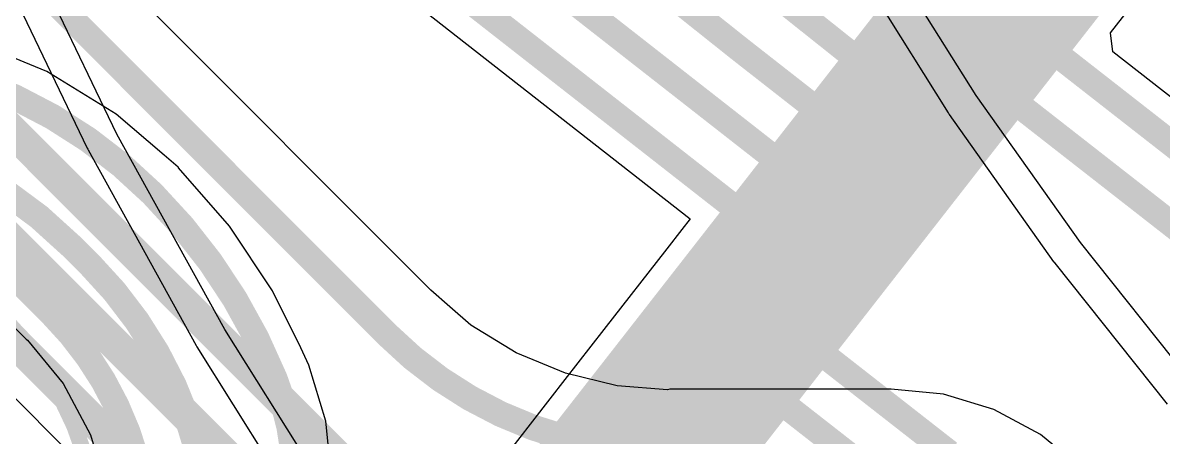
# Model space of a CAD drawing. Header units: inches. Extents: x -30 to 282, y -86 to 78.
# Drawn here: x -18.51 to -9.51, y -62.04 to -58.77 of the extents above; entities that cross this region are included whole.
import ezdxf

# ---------------------------------------------------------------- set-up
doc = ezdxf.new("R2010")
doc.units = ezdxf.units.IN
for name, color, linetype in [('Board Outline', 216, 'Continuous'), ('Dimensions', 6, 'Continuous'), ('PWR', 156, 'Continuous'), ('SIG 01', 90, 'Continuous'), ('Top Layer', 1, 'Continuous'), ('Top Paste', 8, 'Continuous'), ('Top Solder', 216, 'Continuous')]:
    doc.layers.add(name, color=color, linetype=linetype)

# ---------------------------------------------------------------- blocks, each defined once
blk = doc.blocks.new('LQFP_100_86')
at = {"layer": 'Top Layer'}
for points in [[(-1.15, 7.15), (-1.15, 8.35), (-0.85, 8.35), (-0.85, 7.15)], [(-0.65, 7.15), (-0.65, 8.35), (-0.35, 8.35), (-0.35, 7.15)], [(-0.15, 7.15), (-0.15, 8.35), (0.15, 8.35), (0.15, 7.15)], [(0.35, 7.15), (0.35, 8.35), (0.65, 8.35), (0.65, 7.15)], [(0.85, 7.15), (0.85, 8.35), (1.15, 8.35), (1.15, 7.15)], [(1.35, 7.15), (1.35, 8.35), (1.65, 8.35), (1.65, 7.15)], [(1.85, 7.15), (1.85, 8.35), (2.15, 8.35), (2.15, 7.15)], [(2.35, 7.15), (2.35, 8.35), (2.65, 8.35), (2.65, 7.15)], [(2.85, 7.15), (2.85, 8.35), (3.15, 8.35), (3.15, 7.15)], [(3.35, 7.15), (3.35, 8.35), (3.65, 8.35), (3.65, 7.15)]]:
    blk.add_hatch(color=1, dxfattribs=at).paths.add_polyline_path(points)
at = {"layer": 'Top Paste'}
for points in [[(-1.15, 7.15), (-1.15, 8.35), (-0.85, 8.35), (-0.85, 7.15)], [(-0.65, 7.15), (-0.65, 8.35), (-0.35, 8.35), (-0.35, 7.15)], [(-0.15, 7.15), (-0.15, 8.35), (0.15, 8.35), (0.15, 7.15)], [(0.35, 7.15), (0.35, 8.35), (0.65, 8.35), (0.65, 7.15)], [(0.85, 7.15), (0.85, 8.35), (1.15, 8.35), (1.15, 7.15)], [(1.35, 7.15), (1.35, 8.35), (1.65, 8.35), (1.65, 7.15)], [(1.85, 7.15), (1.85, 8.35), (2.15, 8.35), (2.15, 7.15)], [(2.35, 7.15), (2.35, 8.35), (2.65, 8.35), (2.65, 7.15)], [(2.85, 7.15), (2.85, 8.35), (3.15, 8.35), (3.15, 7.15)], [(3.35, 7.15), (3.35, 8.35), (3.65, 8.35), (3.65, 7.15)]]:
    blk.add_hatch(color=8, dxfattribs=at).paths.add_polyline_path(points)
at = {"layer": 'Top Solder'}
for points in [[(-1.7516, 7.0484), (-1.7516, 8.4516), (-1.2484, 8.4516), (-1.2484, 7.0484)], [(-1.2516, 7.0484), (-1.2516, 8.4516), (-0.7484, 8.4516), (-0.7484, 7.0484)], [(-0.7516, 7.0484), (-0.7516, 8.4516), (-0.2484, 8.4516), (-0.2484, 7.0484)], [(-0.2516, 7.0484), (-0.2516, 8.4516), (0.2516, 8.4516), (0.2516, 7.0484)], [(0.2484, 7.0484), (0.2484, 8.4516), (0.7516, 8.4516), (0.7516, 7.0484)], [(0.7484, 7.0484), (0.7484, 8.4516), (1.2516, 8.4516), (1.2516, 7.0484)], [(1.2484, 7.0484), (1.2484, 8.4516), (1.7516, 8.4516), (1.7516, 7.0484)], [(1.7484, 7.0484), (1.7484, 8.4516), (2.2516, 8.4516), (2.2516, 7.0484)], [(2.2484, 7.0484), (2.2484, 8.4516), (2.7516, 8.4516), (2.7516, 7.0484)], [(2.7484, 7.0484), (2.7484, 8.4516), (3.2516, 8.4516), (3.2516, 7.0484)], [(3.2484, 7.0484), (3.2484, 8.4516), (3.7516, 8.4516), (3.7516, 7.0484)], [(3.7484, 7.0484), (3.7484, 8.4516), (4.2516, 8.4516), (4.2516, 7.0484)]]:
    blk.add_hatch(color=216, dxfattribs=at).paths.add_polyline_path(points)

msp = doc.modelspace()

# ---------------------------------------------------------------- linework, layer by layer
at = {"layer": 'Board Outline', "const_width": 0.254}
msp.add_lwpolyline([(37.4947, -16.4465, -2.502525), (-17.2929, -16.4465)], format="xyb", dxfattribs=at)
at = {"layer": 'Dimensions', "const_width": 0.127}
msp.add_lwpolyline([(-17.893, -63, 1), (-23.393, -63, 1)], format="xyb", close=True, dxfattribs=at)
at = {"layer": 'PWR'}
for p, q in [((-17.7668, -59.6468), (-18.5302, -58.0616)), ((-18.7635, -58.174), (-18.0001, -59.7591)), ((-10.9884, -59.3431), (-11.7448, -58.1392)), ((-11.9641, -58.277), (-11.2077, -59.4808)), ((-10.1657, -60.5026), (-10.9884, -59.3431)), ((-11.2077, -59.4808), (-11.2026, -59.4862)), ((-11.2026, -59.4862), (-11.1996, -59.4929)), ((-11.1996, -59.4929), (-10.3769, -60.6525)), ((-16.9157, -61.1867), (-17.7668, -59.6468)), ((-18.0001, -59.7591), (-17.9957, -59.765)), ((-17.9957, -59.765), (-17.9934, -59.7721)), ((-17.9934, -59.7721), (-17.1424, -61.312)), ((-9.2792, -61.6142), (-10.1657, -60.5026)), ((-10.3769, -60.6525), (-10.3716, -60.6575)), ((-10.3716, -60.6575), (-10.3682, -60.6641)), ((-10.3682, -60.6641), (-9.4817, -61.7756)), ((-15.9796, -62.6765), (-16.9157, -61.1867)), ((-17.1424, -61.312), (-17.1376, -61.3176)), ((-17.1376, -61.3176), (-17.135, -61.3245)), ((-17.135, -61.3245), (-16.1989, -62.8142))]:
    msp.add_line(p, q, dxfattribs=at)
at = {"layer": 'SIG 01'}
for p, q in [((-15.289, -60.8766), (-18.4733, -57.6923)), ((-22.2386, -58.0603), (-16.0135, -64.2854)), ((-15.1409, -61.0096), (-15.289, -60.8766)), ((-14.9737, -61.1524), (-15.1409, -61.0096)), ((-14.6161, -61.3715), (-14.9737, -61.1524)), ((-14.2287, -61.532), (-14.6161, -61.3715)), ((-13.821, -61.6299), (-14.2287, -61.532)), ((-13.4215, -61.6613), (-13.821, -61.6299)), ((-13.4038, -61.6578), (-13.4215, -61.6613)), ((-13.4024, -61.6578), (-13.4038, -61.6578)), ((-13.402, -61.6579), (-13.4024, -61.6578)), ((-13.4015, -61.6578), (-13.402, -61.6579)), ((-11.6585, -61.6578), (-13.4015, -61.6578)), ((-11.2449, -61.6977), (-11.6585, -61.657)), ((-11.6585, -61.657), (-11.6585, -61.6578)), ((-10.8473, -61.8184), (-11.2449, -61.6977)), ((-10.4808, -62.0143), (-10.8473, -61.8184)), ((-10.1596, -62.2779), (-10.4808, -62.0143))]:
    msp.add_line(p, q, dxfattribs=at)
at = {"layer": 'SIG 01', "const_width": 0.2032}
for points in [[(-17.372, -72.7199, -0.253161), (-27.9215, -37.3029)], [(-13.403, -62.1498, -0.198913), (-15.6369, -61.2245)]]:
    msp.add_lwpolyline(points, format="xyb", dxfattribs=at)
at = {"layer": 'SIG 01'}
for points, const_width in [([(-21.4259, -56.7899), (-15.4513, -62.7645)], 0.254), ([(-21.7211, -57.3621), (-15.6212, -63.462)], 0.254), ([(-22.3238, -57.5356), (-15.6501, -64.2093)], 0.254), ([(-18.8212, -58.0402), (-15.6378, -61.2236)], 0.2032), ([(-15.6378, -61.2236), (-15.6369, -61.2245)], 0.2032)]:
    msp.add_lwpolyline(points, dxfattribs=dict(at, const_width=const_width))
at = {"layer": 'SIG 01', "const_width": 0.1016}
for points in [[(-15.6886, -61.2236, 1), (-15.587, -61.2236, 1)], [(-15.6886, -61.2236, 1), (-15.587, -61.2236, 1)], [(-15.6877, -61.2245, 1), (-15.5861, -61.2245, 1)], [(-15.6877, -61.2245, 1), (-15.5861, -61.2245, 1)]]:
    msp.add_lwpolyline(points, format="xyb", close=True, dxfattribs=at)
at = {"layer": 'Top Layer'}
for p, q in [((-16.978, -57.3973), (-13.2427, -60.3157)), ((-9.929, -58.8486), (-9.6183, -58.451)), ((-18.3194, -59.1549), (-18.9136, -58.9088)), ((-9.9103, -58.9998), (-9.929, -58.8486)), ((-6.2171, -61.881), (-9.9103, -58.9998)), ((-17.771, -59.491), (-18.3194, -59.1549)), ((-17.393, -59.8138), (-17.771, -59.491)), ((-17.2819, -59.9087), (-17.393, -59.8138)), ((-17.2796, -59.9114), (-17.2819, -59.9087)), ((-17.2814, -59.9132), (-17.2799, -59.9116)), ((-16.8795, -60.3716), (-17.2814, -59.9132)), ((-17.2799, -59.9116), (-17.2796, -59.9114)), ((-13.2427, -60.3157), (-13.3087, -60.4002)), ((-16.5384, -60.882), (-16.8795, -60.3716)), ((-13.3087, -60.4002), (-13.4269, -60.5515)), ((-13.3087, -60.4002), (-13.3087, -60.4002)), ((-13.4269, -60.5515), (-13.9244, -61.1882)), ((-13.4269, -60.5515), (-13.4269, -60.5515)), ((-16.3161, -61.3327), (-16.5384, -60.882)), ((-18.7242, -61.0219), (-18.4821, -61.2639)), ((-18.4821, -61.2639), (-18.4715, -61.271)), ((-13.9244, -61.1882), (-14.2322, -61.5822)), ((-18.4715, -61.271), (-18.1909, -61.6129)), ((-16.2669, -61.4326), (-16.3161, -61.3327)), ((-16.2526, -61.4678), (-16.2669, -61.4326)), ((-16.1187, -61.9092), (-16.2526, -61.4678)), ((-16.2526, -61.4678), (-16.2526, -61.4678)), ((-18.1909, -61.6129), (-17.9751, -62.0167)), ((-14.2322, -61.5822), (-14.3504, -61.7335)), ((-14.2322, -61.5822), (-14.2322, -61.5822)), ((-14.3504, -61.7335), (-14.8478, -62.3702)), ((-14.3504, -61.7335), (-14.3504, -61.7335)), ((-16.1008, -62.0907), (-16.1187, -61.9092)), ((-17.9751, -62.0167), (-17.8938, -62.2848))]:
    msp.add_line(p, q, dxfattribs=at)
at = {"layer": 'Top Layer', "const_width": 0.2032}
for points in [[(-17.1772, -56.8802), (-12.7871, -60.3101)], [(-15.531, -57.5318), (-12.4793, -59.9161)], [(-14.6378, -57.5579), (-12.8426, -58.9859)], [(-13.3981, -57.8867), (-11.8536, -59.1153)], [(-10.8478, -58.6376), (-10.4509, -58.9391)], [(-12.8426, -58.9859), (-12.1657, -59.5148)], [(-10.4509, -58.9391), (-10.2078, -59.1291)], [(-11.8536, -59.1153), (-11.4635, -59.4256)], [(-11.1557, -59.0316), (-10.7588, -59.3331)], [(-10.2078, -59.1291), (-6.2993, -62.1781)], [(-10.7588, -59.3331), (-10.5157, -59.5231)], [(-12.1657, -59.5148), (-11.7714, -59.8196)], [(-10.5157, -59.5231), (-6.6103, -62.5697)], [(-12.4421, -59.8686), (-12.0792, -60.2136)], [(-12.7871, -60.3101), (-12.6894, -60.3828)], [(-12.6894, -60.3828), (-12.387, -60.6076)], [(-18.11, -60.5443), (-17.9854, -60.6688)], [(-18.5227, -60.8204), (-18.2807, -61.0625)], [(-12.6948, -61.0016), (-12.2979, -61.3031)], [(-12.2979, -61.3031), (-12.0548, -61.4931)], [(-13.0027, -61.3956), (-12.6058, -61.6971)], [(-12.0548, -61.4931), (-11.2006, -62.1595)], [(-16.5212, -61.5752), (-16.5208, -61.5763)], [(-12.6058, -61.6971), (-12.3626, -61.8871)], [(-13.3105, -61.7896), (-12.2248, -62.6379)], [(-12.3626, -61.8871), (-11.374, -62.6584)]]:
    msp.add_lwpolyline(points, dxfattribs=at)
for points in [[(-20.1802, -59.0002, -0.199133), (-17.4861, -60.1175)], [(-20.7381, -59.4574, -0.198768), (-18.11, -60.5443)], [(-20.6186, -59.9534, -0.198683), (-18.5227, -60.8204)], [(-17.4861, -60.1175, -0.100237), (-16.5212, -61.5752)], [(-17.9854, -60.6688, -0.202011), (-17.0128, -63.0593)], [(-18.2807, -61.0625, -0.128635), (-17.613, -62.2063)], [(-16.5208, -61.5763, -0.068275), (-16.3763, -62.1465)]]:
    msp.add_lwpolyline(points, format="xyb", dxfattribs=at)
at = {"layer": 'Top Layer', "const_width": 0.1016}
for points in [[(-12.8934, -58.9859, 1), (-12.7918, -58.9859, 1)], [(-12.8934, -58.9859, 1), (-12.7918, -58.9859, 1)], [(-10.5017, -58.9391, 1), (-10.4001, -58.9391, 1)], [(-10.5017, -58.9391, 1), (-10.4001, -58.9391, 1)], [(-11.9044, -59.1153, 1), (-11.8028, -59.1153, 1)], [(-11.9044, -59.1153, 1), (-11.8028, -59.1153, 1)], [(-11.2065, -59.0316, 1), (-11.1049, -59.0316, 1)], [(-10.2586, -59.1291, 1), (-10.157, -59.1291, 1)], [(-10.2586, -59.1291, 1), (-10.157, -59.1291, 1)], [(-10.8096, -59.3331, 1), (-10.708, -59.3331, 1)], [(-10.8096, -59.3331, 1), (-10.708, -59.3331, 1)], [(-11.5143, -59.4256, 1), (-11.4127, -59.4256, 1)], [(-12.2165, -59.5148, 1), (-12.1149, -59.5148, 1)], [(-12.2165, -59.5148, 1), (-12.1149, -59.5148, 1)], [(-10.5665, -59.5231, 1), (-10.4649, -59.5231, 1)], [(-10.5665, -59.5231, 1), (-10.4649, -59.5231, 1)], [(-11.8222, -59.8196, 1), (-11.7206, -59.8196, 1)], [(-12.5301, -59.9161, 1), (-12.4285, -59.9161, 1)], [(-12.4929, -59.8686, 1), (-12.3913, -59.8686, 1)], [(-17.5369, -60.1175, 1), (-17.4353, -60.1175, 1)], [(-17.5369, -60.1175, 1), (-17.4353, -60.1175, 1)], [(-12.13, -60.2136, 1), (-12.0284, -60.2136, 1)], [(-12.8379, -60.3101, 1), (-12.7363, -60.3101, 1)], [(-12.8379, -60.3101, 1), (-12.7363, -60.3101, 1)], [(-12.7402, -60.3828, 1), (-12.6386, -60.3828, 1)], [(-12.7402, -60.3828, 1), (-12.6386, -60.3828, 1)], [(-18.1608, -60.5443, 1), (-18.0592, -60.5443, 1)], [(-18.1608, -60.5443, 1), (-18.0592, -60.5443, 1)], [(-12.4378, -60.6076, 1), (-12.3362, -60.6076, 1)], [(-18.0362, -60.6688, 1), (-17.9346, -60.6688, 1)], [(-18.0362, -60.6688, 1), (-17.9346, -60.6688, 1)], [(-18.5735, -60.8204, 1), (-18.4719, -60.8204, 1)], [(-18.5735, -60.8204, 1), (-18.4719, -60.8204, 1)], [(-12.7456, -61.0016, 1), (-12.644, -61.0016, 1)], [(-18.3315, -61.0625, 1), (-18.2299, -61.0625, 1)], [(-18.3315, -61.0625, 1), (-18.2299, -61.0625, 1)], [(-12.3487, -61.3031, 1), (-12.2471, -61.3031, 1)], [(-12.3487, -61.3031, 1), (-12.2471, -61.3031, 1)], [(-13.0535, -61.3956, 1), (-12.9519, -61.3956, 1)], [(-12.1056, -61.4931, 1), (-12.004, -61.4931, 1)], [(-12.1056, -61.4931, 1), (-12.004, -61.4931, 1)], [(-16.572, -61.5752, 1), (-16.4704, -61.5752, 1)], [(-16.572, -61.5752, 1), (-16.4704, -61.5752, 1)], [(-16.5716, -61.5763, 1), (-16.47, -61.5763, 1)], [(-16.5716, -61.5763, 1), (-16.47, -61.5763, 1)], [(-12.6566, -61.6971, 1), (-12.555, -61.6971, 1)], [(-12.6566, -61.6971, 1), (-12.555, -61.6971, 1)], [(-13.3613, -61.7896, 1), (-13.2597, -61.7896, 1)], [(-12.4134, -61.8871, 1), (-12.3118, -61.8871, 1)], [(-12.4134, -61.8871, 1), (-12.3118, -61.8871, 1)]]:
    msp.add_lwpolyline(points, format="xyb", close=True, dxfattribs=at)

# ---------------------------------------------------------------- block references
at = {"rotation": 52.00000000000001}
msp.add_blockref('LQFP_100_86', (-6.8956, -66.167), dxfattribs=at)

doc.saveas('drawing.dxf')
